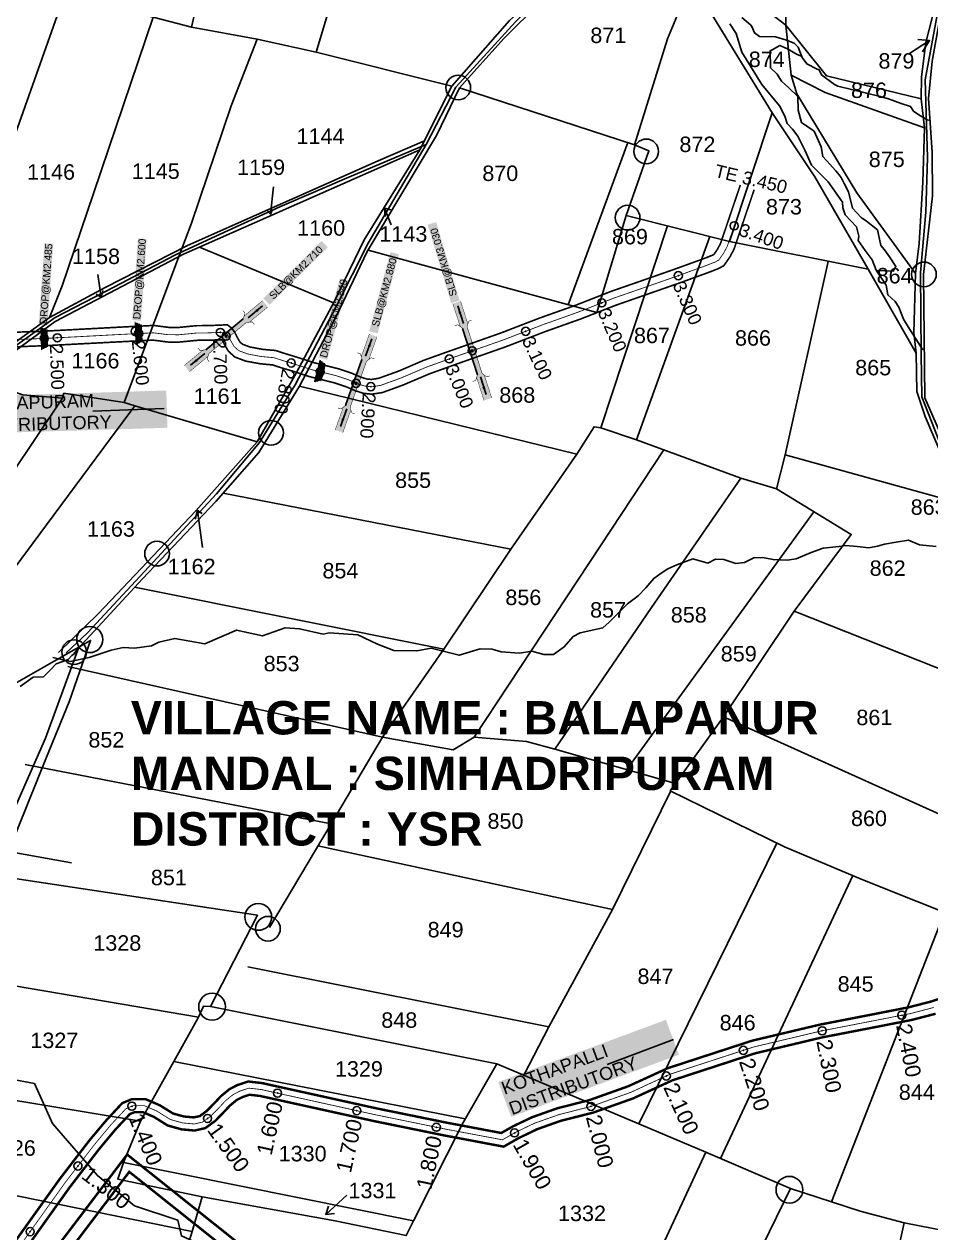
# Model space of a CAD drawing. Header units: inches. Extents: x 194782 to 246112, y 1600383 to 1614216.
# Drawn here: x 196787 to 197904, y 1606781 to 1608269 of the extents above; entities that cross this region are included whole.
import ezdxf
from ezdxf.enums import TextEntityAlignment as Align

# ---------------------------------------------------------------- set-up
doc = ezdxf.new("R2010")
doc.units = ezdxf.units.IN
doc.header["$LTSCALE"] = 15
doc.header["$MEASUREMENT"] = 0
doc.header["$PDMODE"] = 32
doc.header["$PDSIZE"] = 10
doc.linetypes.add('ACAD_ISO02W100', pattern=[15, 12, -3])
doc.linetypes.add('HIDDEN2', pattern=[0.1875, 0.125, -0.0625])
for name, color, linetype in [('BOUNDRY STONES', 240, 'Continuous'), ('CANAL1', 7, 'Continuous'), ('CSMark', 72, 'Continuous'), ('PAPER SIZE', 5, 'Continuous'), ('PLOTS', 7, 'Continuous'), ('PLOTS NO', 7, 'Continuous'), ('ROADS', 1, 'Continuous'), ('STREAMS', 4, 'Continuous'), ('STRUCTURE', 5, 'Continuous'), ('TEXT', 1, 'Continuous'), ('text2', 7, 'Continuous')]:
    doc.layers.add(name, color=color, linetype=linetype)
doc.styles.get("Standard").update_dxf_attribs({"font": 'arial.ttf'})
doc.dimstyles.get("Standard").update_dxf_attribs({"dimtxt": 0.18, "dimasz": 0.18, "dimexe": 0.18, "dimexo": 0.0625, "dimgap": 0.09, "dimtad": 0, "dimtih": 1, "dimtoh": 1, "dimdec": 4, "dimzin": 0, "dimdsep": 46, "dimtxsty": 'Standard', "dimcen": 0.09, "dimadec": 0, "dimazin": 0, "dimtfac": 1, "dimtdec": 4, "dimtofl": 0, "dimtmove": 0, "dimatfit": 3, "dimfxl": 1, "dimtolj": 1, "dimtzin": 0, "dimarcsym": 0})

# ---------------------------------------------------------------- blocks, each defined once
blk = doc.blocks.new('DROP')
h = blk.add_hatch()
h.set_pattern_fill('ANSI31', color=1, scale=10, angle=45)
h.set_pattern_definition([(90, (-324.4107, -25.7687), (-1.25, 0), [])])
h.paths.add_polyline_path([(-9.9, -4.3), (-13.8, 4.1), (13.8, 4.1), (10.2, -4.3)])
at = {"layer": 'STRUCTURE', "color": 5, "const_width": 0.49}
blk.add_lwpolyline([(-9.9, -4.3), (-13.8, 4.1), (13.8, 4.1), (10.2, -4.3), (-9.9, -4.3)], dxfattribs=at)
at = {"layer": 'STRUCTURE', "color": 5}
blk.add_circle((0, 0), 1.33, dxfattribs=at)
blk = doc.blocks.new('SLB')
at = {"layer": 'STRUCTURE'}
h = blk.add_hatch(dxfattribs=at)
h.set_pattern_fill('DOTS', color=6, scale=20, angle=320.3722, style=0)
h.set_pattern_definition([(320.372247934, (-159.4327, -72.9564), (1.2786241598, 0.5641323054), [0, -1.25])])
h.paths.add_polyline_path([(769699.5, 1706871.1), (769699.5, 1706861.1), (769729.1, 1706861.1), (769732.1, 1706863.1), (769792.1, 1706863.1), (769795.1, 1706861.1), (769824.7, 1706861.1), (769824.7, 1706871.1), (769795.1, 1706871.1), (769792.1, 1706869.1), (769732.1, 1706869.1), (769729.1, 1706871.1)])
at = {"layer": 'STRUCTURE', "color": 6, "linetype": 'ACAD_ISO02W100', "ltscale": 0.5, "const_width": 0.5}
for points in [[(769699.5, 1706871.1), (769729.1, 1706871.1)], [(769795.1, 1706871.1), (769824.7, 1706871.1)], [(769699.5, 1706861.1), (769729.1, 1706861.1)], [(769795.1, 1706861.1), (769824.7, 1706861.1)]]:
    blk.add_lwpolyline(points, dxfattribs=at)
at = {"layer": 'STRUCTURE', "color": 6, "const_width": 0.628}
for points in [[(769726.1, 1706877.1), (769726.1, 1706873.1), (769732.1, 1706869.1), (769792.1, 1706869.1), (769798.1, 1706873.1), (769798.1, 1706877.1)], [(769726.1, 1706855.1), (769726.1, 1706859.1), (769732.1, 1706863.1), (769792.1, 1706863.1), (769798.1, 1706859.1), (769798.1, 1706855.1)]]:
    blk.add_lwpolyline(points, dxfattribs=at)
at = {"layer": 'STRUCTURE', "color": 6}
blk.add_lwpolyline([(769732.1, 1706863.1), (769792.1, 1706863.1)], dxfattribs=at)
blk.add_lwpolyline([(769732.1, 1706863.1), (769792.1, 1706863.1)], dxfattribs=at)
at = {"layer": 'STRUCTURE', "color": 0}
blk.add_circle((769762.1, 1706866.1), 1.24, dxfattribs=at)
for points in [[(769703.8, 1706866), (769726.7, 1706866)], [(769818.6, 1706865.8), (769795.7, 1706865.8)]]:
    blk.add_leader(points, dimstyle='Standard', override={"dimasz": 10, "dimgap": 0.09, "dimtad": 0}, dxfattribs=at)

msp = doc.modelspace()

# ---------------------------------------------------------------- linework, layer by layer
at = {"color": 5, "const_width": 3, "elevation": 240.9}
msp.add_lwpolyline([(196914.2, 1606877.7), (197448.5, 1606452), (196998.1, 1605886.3), (196476.6, 1606301.5), (196914.2, 1606877.7)], dxfattribs=at)
msp.add_lwpolyline([(196916.8, 1606856.4), (197427.5, 1606449.6), (196995.7, 1605907.4), (196497.4, 1606304.1)], close=True, dxfattribs=at)
at = {"layer": 'BOUNDRY STONES', "color": 1}
msp.add_lwpolyline([(196768, 1607250.6), (196845.7, 1607236.7)], dxfattribs=at)
for centre, radius in [((197321.8, 1608191), 15.2), ((197553.2, 1608112.4), 15.2), ((197530.3, 1608030.9), 15.2), ((197895.1, 1607961), 15.2), ((197091.3, 1607766.1), 15.2), ((196951, 1607617.4), 15.2), ((196868.2, 1607511.6), 16.1), ((196848.9, 1607496.1), 15.2), ((197075.6, 1607170.2), 16.5), ((197087.5, 1607155.6), 15.2), ((197018.8, 1607059.7), 16.5), ((197729.5, 1606834.3), 16.5)]:
    msp.add_circle(centre, radius, dxfattribs=at)
at = {"layer": 'CANAL1', "color": 200}
for points, const_width in [([(196742.8, 1607870.6), (196813.7, 1607873.3), (196925.2, 1607879.1), (196928.7, 1607879.3), (196946.2, 1607880.1), (196964.2, 1607877.8), (196978, 1607877.7), (197000.5, 1607879.9), (197013.2, 1607880), (197030.1, 1607880.6), (197031, 1607880.7), (197031.5, 1607879.9), (197032.7, 1607877.2), (197038.7, 1607866.6), (197046.8, 1607859.3), (197060.5, 1607854.2), (197078.3, 1607851), (197093.2, 1607849.6), (197102.7, 1607846.5), (197113.6, 1607843.2), (197118.5, 1607841.8), (197138.5, 1607835.2), (197169.4, 1607827.5), (197183.8, 1607822.7), (197195.2, 1607817.8), (197205.4, 1607814.6), (197215.3, 1607813.6), (197228.5, 1607815.6), (197254.8, 1607825.2), (197285.7, 1607838.4), (197313.8, 1607848.5), (197320.4, 1607850.9), (197379.9, 1607871.8), (197428.8, 1607890.6), (197472.9, 1607906.3), (197516.4, 1607923.3), (197550.3, 1607935.1), (197593.8, 1607950.3), (197630.9, 1607963.8), (197642.2, 1607968.2), (197648.7, 1607971.8), (197652.3, 1607976.8), (197656.4, 1607982.8), (197661.3, 1607992.1), (197671.9, 1608023.5), (197686.1, 1608065.3)], 2), ([(196743.4, 1607888.6), (196812.9, 1607891.2), (196924.3, 1607897.1), (196927.8, 1607897.2), (196946.9, 1607898.2), (196965.4, 1607895.8), (196977.2, 1607895.7), (196999.6, 1607897.9), (197012.8, 1607898), (197029.2, 1607898.6), (197037.5, 1607899.1), (197043.4, 1607894.4), (197047.3, 1607888.7), (197048.8, 1607885.3), (197052.9, 1607878), (197056.3, 1607875), (197065.3, 1607871.7), (197080.7, 1607868.8), (197096.8, 1607867.4), (197108.1, 1607863.7), (197118.7, 1607860.5), (197123.9, 1607858.9), (197143.5, 1607852.6), (197174.5, 1607844.8), (197190.2, 1607839.6), (197201.5, 1607834.7), (197209, 1607832.3), (197214.8, 1607831.7), (197224, 1607833.2), (197248.2, 1607841.9), (197279.1, 1607855.2), (197307.8, 1607865.5), (197314.4, 1607867.8), (197373.7, 1607888.7), (197422.5, 1607907.5), (197466.5, 1607923.1), (197510.1, 1607940.2), (197544.4, 1607952.1), (197587.8, 1607967.3), (197624.5, 1607980.6), (197634.6, 1607984.6), (197636.5, 1607985.6), (197637.6, 1607987.2), (197641, 1607992.1), (197644.7, 1607999.2), (197654.9, 1608029.2), (197669.1, 1608071.1)], 2), ([(196715.6, 1606685.8), (196830.9, 1606847.2), (196867.5, 1606894.8), (196887.7, 1606918.9), (196908.2, 1606941), (196919.9, 1606945.8), (196936.7, 1606945.9), (196954.4, 1606938.3), (196970.7, 1606928.2), (196984, 1606924.5), (196996.2, 1606923.4), (197003.6, 1606925), (197011.8, 1606931), (197021.4, 1606940.7), (197029.7, 1606949.6), (197040.1, 1606958.1), (197049.8, 1606963.2), (197063.3, 1606967.6), (197080.4, 1606965.6), (197221.2, 1606934.5), (197307.1, 1606917), (197374.8, 1606904.2), (197388.6, 1606912.1), (197412.9, 1606923.7), (197443.7, 1606934.6), (197483, 1606944.6), (197531, 1606961.7), (197579.8, 1606984), (197683.5, 1607017.8), (197766.6, 1607037.5), (197834.5, 1607050.7), (197876.7, 1607059), (197904.9, 1607066.3), (197923.2, 1607072.6)], 3), ([(196728.4, 1606676.2), (196843.7, 1606837.7), (196880, 1606884.8), (196899.7, 1606908.4), (196917.5, 1606927.5), (196923.1, 1606929.8), (196933.4, 1606929.9), (196947, 1606924.1), (196964.2, 1606913.4), (196981.1, 1606908.7), (196997.3, 1606907.2), (197010.3, 1606910.2), (197022.3, 1606918.8), (197033, 1606929.7), (197040.7, 1606937.9), (197048.9, 1606944.7), (197056.1, 1606948.4), (197064.9, 1606951.3), (197077.8, 1606949.8), (197217.9, 1606918.9), (197304.1, 1606901.3), (197377.7, 1606887.4), (197396.1, 1606897.9), (197419, 1606908.9), (197448.3, 1606919.3), (197487.7, 1606929.2), (197537.1, 1606946.8), (197585.6, 1606969.1), (197687.8, 1607002.4), (197769.9, 1607021.9), (197837.6, 1607035), (197880.3, 1607043.4), (197909.5, 1607051)], 3)]:
    msp.add_lwpolyline(points, dxfattribs=dict(at, const_width=const_width))
at = {"layer": 'CANAL1', "color": 1, "linetype": 'HIDDEN2', "ltscale": 4, "const_width": 1}
for points in [[(196743.1, 1607879.6), (196813.3, 1607882.2), (196924.8, 1607888.1), (196928.3, 1607888.3), (196946.6, 1607889.1), (196964.8, 1607886.8), (196977.6, 1607886.7), (197000.1, 1607888.9), (197013, 1607889), (197029.6, 1607889.6), (197034.6, 1607889.9), (197036.7, 1607888.2), (197039.4, 1607884.3), (197040.7, 1607881.3), (197045.8, 1607872.3), (197051.5, 1607867.2), (197062.9, 1607863), (197079.5, 1607859.9), (197095, 1607858.5), (197105.4, 1607855.1), (197116.2, 1607851.9), (197121.2, 1607850.3), (197141, 1607843.9), (197171.9, 1607836.2), (197187, 1607831.2), (197198.3, 1607826.2), (197207.2, 1607823.5), (197215, 1607822.7), (197226.2, 1607824.4), (197251.5, 1607833.6), (197282.4, 1607846.8), (197310.8, 1607857), (197317.4, 1607859.4), (197376.8, 1607880.2), (197425.7, 1607899), (197469.7, 1607914.7), (197513.2, 1607931.8), (197547.3, 1607943.6), (197590.8, 1607958.8), (197627.7, 1607972.2), (197638.4, 1607976.4), (197642.6, 1607978.7), (197644.9, 1607982), (197648.7, 1607987.5), (197653, 1607995.6), (197663.4, 1608026.4), (197677.6, 1608068.2)], [(196722, 1606681), (196837.3, 1606842.4), (196873.8, 1606889.8), (196893.7, 1606913.7), (196912.8, 1606934.2), (196921.5, 1606937.8), (196935, 1606937.9), (196950.7, 1606931.2), (196967.4, 1606920.8), (196982.5, 1606916.6), (196996.8, 1606915.3), (197006.9, 1606917.6), (197017.1, 1606924.9), (197027.2, 1606935.2), (197035.2, 1606943.8), (197044.5, 1606951.4), (197052.9, 1606955.8), (197064.1, 1606959.4), (197079.1, 1606957.7), (197219.5, 1606926.7), (197305.6, 1606909.1), (197376.2, 1606895.8), (197392.3, 1606905), (197415.9, 1606916.3), (197446, 1606926.9), (197485.4, 1606936.9), (197534.1, 1606954.2), (197582.7, 1606976.6), (197685.6, 1607010.1), (197768.3, 1607029.7), (197836, 1607042.9), (197878.5, 1607051.2), (197907.2, 1607058.7)]]:
    msp.add_lwpolyline(points, dxfattribs=at)
at = {"layer": 'PLOTS'}
for points in [[(196963.5, 1608620.8), (197058.1, 1608545.7), (196993.3, 1608265.5), (196834.5, 1608307.2)], [(197639.6, 1608546.3), (197619.4, 1608484.4), (197571.7, 1608414.2), (197537, 1608387.5), (197498.2, 1608370), (197423.2, 1608296), (197377.9, 1608251.3), (197323.4, 1608190.8), (197295, 1608132.2), (197209.8, 1607989.3), (197171.7, 1607909.3), (197126.2, 1607823.3), (197076.3, 1607741.9), (197023.5, 1607681.7), (196932.9, 1607586.5), (196848.5, 1607494.9)], [(197147, 1608234.6), (197209.7, 1608443.9), (197142, 1608490.3), (197058.1, 1608545.7)], [(197728.2, 1608503.1), (197725.1, 1608267.7), (197731.5, 1608206.1), (197773.5, 1608185.1), (197895.7, 1608141.6)], [(196829.7, 1607495.6), (196878.8, 1607543.8), (196998.8, 1607670.2), (197074.1, 1607755), (197122.1, 1607839.4), (197169.9, 1607929.1), (197205.8, 1608003.6), (197274.7, 1608114.5), (197314.1, 1608192.6), (197384.9, 1608273.4), (197418.7, 1608304.5), (197492.1, 1608379.1), (197544.2, 1608413.5), (197569.3, 1608434.8)], [(197571.7, 1608414.2), (197647.8, 1608327.3), (197725.1, 1608267.7), (197775.1, 1608205.5), (197891.7, 1608177.2)], [(197885.4, 1607864.1), (197826.3, 1607967.3), (197760.9, 1608081.3), (197708.3, 1608160), (197628.2, 1608290.2), (197605.9, 1608315.2), (197567, 1608364.7), (197537, 1608387.5)], [(197323.4, 1608190.8), (197538.6, 1608120.6), (197579.4, 1608250.8), (197605.9, 1608315.2)], [(196837.4, 1608306.4), (196667, 1607826.4), (196588.3, 1607831.7), (196627.5, 1607970.8)], [(197909.7, 1608294.5), (197897.3, 1608246.6), (197892, 1608204.1), (197891.7, 1608177.2), (197895.7, 1608141.6), (197893.6, 1608074.7), (197889.3, 1607998.9), (197884.7, 1607962.1), (197882.7, 1607889.1), (197885.4, 1607864.1), (197886.2, 1607816.9), (197896.5, 1607786), (197919.2, 1607733.3), (197931.7, 1607674.7), (197943.9, 1607593.1), (197960.5, 1607495.2), (197974.4, 1607451.8), (197993.8, 1607333.8), (198002.9, 1607246.3), (198024.1, 1607126.9), (198042.5, 1607023.3), (198048.6, 1606943.5), (198055.6, 1606845.9), (198056.9, 1606796.1)], [(197917.1, 1608289.7), (197905.1, 1608223.6), (197900.9, 1608177.5), (197905.4, 1608111.3), (197905.6, 1608057.9), (197894.5, 1607960.7), (197896.4, 1607809), (197928.7, 1607734.7), (197953.3, 1607610), (197977.8, 1607503.3), (197983.4, 1607490.7), (197990.8, 1607442.1), (198012.4, 1607309.8), (198016.8, 1607274.5), (198031.7, 1607132.4), (198048.5, 1607025.9), (198061.5, 1606954.9), (198064, 1606869.3), (198066.8, 1606807.4), (198066.8, 1606799.9)], [(196946.4, 1608277.8), (196872.8, 1608060.8), (196834.2, 1607947), (196818.8, 1607907.8)], [(196993.3, 1608265.5), (197074.3, 1608250.4), (197147, 1608234.6), (197314.1, 1608192.6)], [(196910.5, 1607803.5), (196977.9, 1607983.1), (196993.3, 1608024.2), (197042.3, 1608168.6), (197074.3, 1608250.4)], [(197731.5, 1608206.1), (197738.6, 1608183.4), (197812.6, 1608061.3), (197884.7, 1607962.1)], [(197708.3, 1608160), (197655.6, 1608001.5)], [(196667, 1607826.4), (196725.5, 1607820), (196760.7, 1607866.2), (196818.8, 1607907.8), (196887.1, 1607945), (196988.3, 1607996.7), (197116.8, 1608053.6), (197223.2, 1608100.8), (197280.2, 1608125.5)], [(197457.2, 1607923.7), (197530.6, 1608123.2)], [(197538.6, 1608120.6), (197556.5, 1608113.3), (197528.5, 1608033.7), (197655.6, 1608001.5), (197826.3, 1607967.3)], [(197274.7, 1608114.5), (197084.9, 1608030.8), (196983.4, 1607986), (196825.4, 1607902.9), (196763.8, 1607857.4), (196740.6, 1607827.6), (196725.4, 1607814.9), (196644.2, 1607762.7), (196555.2, 1607692.9), (196474.1, 1607616.8), (196416.5, 1607557.2), (196345.1, 1607475.6), (196349.2, 1607462), (196391.4, 1607443)], [(197210.7, 1607990.8), (197492.4, 1607914.1), (197528.5, 1608033.7)], [(197579.3, 1608020.8), (197497.3, 1607772.1), (197541.4, 1607757.6), (197669.7, 1607710.1), (197713.4, 1607696.9)], [(197541.4, 1607757.6), (197631.6, 1608007.6)], [(197003.2, 1607994.7), (197168.4, 1607926.2)], [(197777.2, 1607977.1), (197724.4, 1607738.9), (197930.2, 1607681.9)], [(196524.5, 1607453.5), (196623.2, 1607620.4), (196710.6, 1607768.3), (196740.6, 1607827.6), (196785.7, 1607812.8), (196834.4, 1607808.6), (196738.5, 1607665.9), (196589.3, 1607435.9)], [(197126.2, 1607823.3), (197467.7, 1607739.9), (197489.1, 1607773.5), (197497.3, 1607772.1)], [(196704.5, 1607504.1), (196806.9, 1607641.9), (196893.8, 1607758.9), (196923.8, 1607799.2), (196910.5, 1607803.5), (196836.3, 1607814.7), (196834.4, 1607808.6)], [(196923.8, 1607799.2), (197074.1, 1607755)], [(197341.5, 1607391.4), (197483.5, 1607606.5), (197575, 1607745.1)], [(197467.7, 1607739.9), (197386.6, 1607622.9), (197032.5, 1607691.9)], [(197724.4, 1607738.9), (197713.4, 1607696.9), (197805.6, 1607640.9), (197735.5, 1607546.7), (197974.4, 1607451.8)], [(197669.7, 1607710.1), (197559.6, 1607551.2), (197440.8, 1607376.6)], [(197529.3, 1607351.5), (197759.5, 1607668.9)], [(197386.6, 1607622.9), (197303.9, 1607499.6), (196923.3, 1607576.1)], [(197735.5, 1607546.7), (197648.2, 1607416.5), (198001.8, 1607257.3)], [(196764.2, 1607450.7), (196801.3, 1607471.8), (196824.3, 1607485), (196869.2, 1607510.6), (196842.7, 1607434.8), (196814.8, 1607366.9), (196768, 1607250.6)], [(196560.6, 1607159.3), (196670.7, 1607130), (196728.8, 1607200.7), (196770.7, 1607292.1), (196813.8, 1607390), (196854.8, 1607502.3)], [(197303.9, 1607499.6), (197228.5, 1607391.6), (196841.3, 1607478.4)], [(197648.2, 1607416.5), (197582.8, 1607325.5), (197723.4, 1607256.3), (197817.9, 1607216.7), (198022.7, 1607134.8)], [(197228.5, 1607391.6), (197165.3, 1607284.9), (196788.6, 1607357.8)], [(197228.5, 1607391.6), (197315.6, 1607375.7), (197341.5, 1607391.4), (197405.7, 1607386), (197440.8, 1607376.6), (197589.2, 1607334.5)], [(197511.7, 1607179.5), (197583.4, 1607325.2)], [(197165.3, 1607284.9), (197089.4, 1607157)], [(197433.2, 1607034.9), (197511.7, 1607179.5), (197149, 1607257.5)], [(197714.1, 1607260.9), (197544.1, 1606915.6)], [(196732.1, 1607224), (197074.8, 1607172.3), (197017, 1607059.9), (197369.3, 1606989.3), (197626.5, 1606880.8), (197730.8, 1606836), (197816.6, 1606807.8), (197870.8, 1606793.5), (198015.5, 1606765.3), (198020.4, 1606796.4), (198096.8, 1606795.7), (198107.8, 1606845.5), (198356, 1606824.9), (198713.3, 1606797.5), (198722.2, 1606696.5), (198740.3, 1606633.3), (198805.6, 1606543.4), (198865.2, 1606472.6), (198907.7, 1606329.3), (199143.8, 1606289.3), (199220.6, 1606276.3), (199217.6, 1606258.4), (199614.6, 1606162.2)], [(197644.8, 1606872.9), (197807.7, 1607221)], [(197920.3, 1607175.7), (197781.4, 1606819.4)], [(197062.7, 1607108.6), (197433.2, 1607034.9), (197402.5, 1606975.3)], [(196659.5, 1607105.2), (197002.2, 1607046.7), (197008.3, 1607060.4), (197017, 1607059.9)], [(197002.2, 1607046.7), (196971.7, 1606992.2), (196930.7, 1606918.6), (196578.2, 1606977.2)], [(196930.7, 1606918.6), (196909.7, 1606867.8), (197266.9, 1606796.2), (197327.3, 1606916.3), (197369.3, 1606989.3)], [(197330.4, 1606921.6), (196971.7, 1606992.2)], [(197006.4, 1606825.5), (196994.4, 1606782.9), (196636.7, 1606855.6), (196522.3, 1606878.9)], [(197266.9, 1606796.2), (197257.7, 1606777.9), (197170.2, 1606796.2), (197006.4, 1606825.5), (196902.7, 1606847.5), (196909.7, 1606867.8)], [(197254.3, 1606767.2), (197525.7, 1606663.1), (197626.5, 1606880.8)], [(197525.7, 1606663.1), (197635.2, 1606621.1), (197653.5, 1606677.8), (197730.8, 1606836)], [(196487, 1606803.1), (196963.2, 1606682.3), (196994.4, 1606782.9)], [(197635.2, 1606621.1), (197630.2, 1606600.4), (197814.5, 1606548.9), (197851.9, 1606708.1), (197870.8, 1606793.5)]]:
    msp.add_lwpolyline(points, dxfattribs=at)
at = {"layer": 'PLOTS NO'}
for points in [[(197902.1, 1608248.9), (197877.2, 1608232.9)], [(197887.5, 1608250.1), (197902.1, 1608248.9), (197893.4, 1608235)], [(197090.5, 1608035), (197094.3, 1608068.9)], [(197231.8, 1608032.4), (197231, 1608042.6), (197239, 1608040.5)], [(197231, 1608042.6), (197239.2, 1608022.2)], [(197086.8, 1608039.1), (197090.5, 1608035), (197093.2, 1608040.9)], [(196882.1, 1607932.8), (196878.1, 1607961)], [(196876, 1607936.5), (196882.1, 1607932.8), (196884.1, 1607941.2)], [(196998, 1607659.7), (197001, 1607670.3), (197006.7, 1607666.8)], [(197001, 1607670.3), (197006.9, 1607624.7)], [(197158.7, 1606803.9), (197184.6, 1606827.8)], [(197162.1, 1606814), (197158.7, 1606803.9), (197169.6, 1606805)]]:
    msp.add_lwpolyline(points, dxfattribs=at)
at = {"layer": 'ROADS'}
for points in [[(196308.2, 1607433.3), (196344.6, 1607483.5), (196440.1, 1607588.6), (196531.5, 1607682.1), (196626.2, 1607756.4), (196728.1, 1607819.4), (196763.2, 1607863.2), (196825.4, 1607907.9), (196897.8, 1607945.3), (196973.9, 1607985.1), (197028.9, 1608010.4), (197102.3, 1608044.1), (197187.1, 1608080.6), (197282.4, 1608121), (197318.8, 1608191.6), (197392.2, 1608271.8), (197477, 1608356.8), (197510.4, 1608383.8), (197569.2, 1608423.8), (197613, 1608491.5), (197635.7, 1608557.4), (197645.2, 1608671.7), (197649.5, 1608723.8), (197667.5, 1608767.7)], [(197913.8, 1608293.8), (197896.6, 1608200.4), (197899.6, 1608105), (197897.4, 1608037.6), (197890.7, 1607963.4), (197891.5, 1607862.4), (197892.6, 1607810.2), (197923.7, 1607730.7), (197943.4, 1607635.2), (197964.6, 1607542.9), (197985.4, 1607434.8), (198002, 1607327.7), (198012.7, 1607225.1), (198027.8, 1607134.2), (198040.3, 1607054.3), (198054.9, 1606958.4), (198060.9, 1606824.6), (198060.5, 1606796.1)], [(197282.4, 1608121), (197210.9, 1607999.4), (197171.2, 1607920.9), (197121, 1607825.1), (197077.3, 1607754.1), (197024, 1607691), (196940.8, 1607601.1), (196865.5, 1607519.7), (196839.1, 1607495.3)]]:
    msp.add_lwpolyline(points, dxfattribs=at)
at = {"layer": 'ROADS', "color": 1}
msp.add_lwpolyline([(196643.8, 1607090.3), (196656.4, 1607050.9), (196662.4, 1607003.1), (196687.9, 1606986.4), (196769.4, 1606971), (196800, 1606965.2), (196822.4, 1606915.8), (196877.5, 1606851.8), (196923.3, 1606814.6), (196976.6, 1606796.8), (196981.1, 1606777.6), (197061.5, 1606740.8), (197168.3, 1606681.3), (197193.4, 1606670), (197233.4, 1606663.7), (197358.9, 1606618.6), (197396.7, 1606585), (197481.8, 1606507.5), (197577.3, 1606451.4), (197666.4, 1606421.6), (197762.2, 1606402.1), (197815, 1606391.4), (197849, 1606366.5), (197882.6, 1606343.8)], dxfattribs=at)
at = {"layer": 'STREAMS'}
for points in [[(197893.7, 1607868), (197875.8, 1607896.5), (197869.8, 1607906), (197864.4, 1607920.6), (197859.6, 1607927.7), (197850.6, 1607935.7), (197848.5, 1607947.7), (197836.1, 1607966.2), (197831.4, 1607979), (197822.7, 1607990.5), (197814.2, 1608002.8), (197815, 1608008.2), (197811.9, 1608019.7), (197798, 1608034.4), (197795.3, 1608043), (197795, 1608050), (197777.2, 1608075), (197756.8, 1608095.3), (197748.7, 1608113.1), (197739.9, 1608131.2), (197733.1, 1608139.7), (197726.6, 1608146.6), (197723.7, 1608155.6), (197717.3, 1608168.4), (197695.4, 1608194.6), (197671.1, 1608234.4), (197664.1, 1608257.4), (197656, 1608269.6)], [(197670.9, 1608277.4), (197681.7, 1608268.2), (197683.1, 1608266.2), (197686.7, 1608258.3), (197692.6, 1608253.8), (197712.2, 1608253.6), (197725.8, 1608249.5), (197735.4, 1608245.8), (197740.3, 1608240.8), (197745.2, 1608227.8), (197750.9, 1608220.1), (197763.6, 1608213.5), (197766.2, 1608212.7), (197769.2, 1608206.6), (197785.1, 1608194.7), (197789, 1608192.8), (197839.5, 1608180.4), (197851.3, 1608177.3), (197867.1, 1608171.3), (197878.7, 1608167.5), (197882.2, 1608162), (197888.9, 1608157.6), (197899, 1608151.4), (197902.7, 1608150.5)], [(197744.2, 1608229.6), (197739.2, 1608231.9), (197727, 1608238.8), (197717.7, 1608242.9), (197708.4, 1608237.5), (197705.6, 1608236.3), (197706.1, 1608215.1), (197714.3, 1608207.3), (197719.9, 1608198.8), (197728.2, 1608191), (197739.8, 1608179.8), (197740.1, 1608163.1), (197744.5, 1608147.9), (197760, 1608137.2), (197768.5, 1608118), (197770.6, 1608106), (197775.3, 1608101.4), (197786.5, 1608088.4), (197790.7, 1608083.4), (197793.1, 1608080.3), (197797, 1608073), (197802.4, 1608062.5), (197807.3, 1608042.4), (197817.7, 1608031.1), (197824.5, 1608026.6), (197837.9, 1608015.7), (197842, 1607996.6), (197846.5, 1607991.2), (197852.9, 1607982.8), (197860.6, 1607970.8), (197857.4, 1607965.2), (197836.9, 1607966)], [(197910.3, 1607626.3), (197889.6, 1607628.3), (197876.1, 1607634), (197860.8, 1607631.3), (197846.5, 1607629), (197838.1, 1607626.5), (197827.4, 1607624.6), (197813.1, 1607626.3), (197799, 1607627.4), (197790.7, 1607626.2), (197771, 1607624), (197756.1, 1607618.6), (197737.9, 1607611), (197726.9, 1607609.2), (197709.3, 1607610), (197696.4, 1607612.4), (197685.6, 1607612), (197674.2, 1607606.3), (197663.7, 1607605.2), (197648.7, 1607610), (197638.7, 1607610.7), (197629, 1607605.7), (197610.8, 1607610.8), (197591.1, 1607603.7), (197579.7, 1607598.6), (197571.5, 1607593.1), (197562.5, 1607586.8), (197552.6, 1607575.3), (197543.1, 1607565.4), (197530.2, 1607555.5), (197507.5, 1607532.9), (197500, 1607526.1), (197471.9, 1607520), (197463.3, 1607515.4), (197452.3, 1607502.8), (197439, 1607493.2), (197427.2, 1607493.2), (197412.5, 1607497.1), (197397.4, 1607494.9), (197374.8, 1607496.6), (197363.5, 1607499.6), (197348.6, 1607500), (197322.8, 1607492.3), (197288.6, 1607500.8), (197270.9, 1607497.5), (197242.5, 1607497.9), (197222.2, 1607505.7), (197198.1, 1607517.5), (197162.9, 1607519.8), (197155.7, 1607518.3), (197126.4, 1607524.8), (197108.6, 1607526.1), (197080.8, 1607516.3), (197048.9, 1607523.2), (197009.7, 1607506.3), (196972.7, 1607512.9), (196953.2, 1607508.3), (196944.2, 1607503.8), (196923.4, 1607501), (196909.1, 1607501.6), (196894.7, 1607498.7), (196867.4, 1607489.3), (196844.2, 1607484.4), (196822.9, 1607489.3)], [(196782.6, 1607453.9), (196798.5, 1607465.1), (196811.4, 1607465.8), (196819.5, 1607473.9), (196827, 1607481.5), (196833.9, 1607484.1), (196841.7, 1607487), (196846, 1607492.1), (196852.6, 1607496.4)]]:
    msp.add_lwpolyline(points, dxfattribs=at)
at = {"layer": 'text2', "color": 2, "linetype": 'Continuous'}
for p in [(197661.5, 1608020.8), (197592.7, 1607959.5), (197498.5, 1607926), (197029, 1607889.6), (197404.8, 1607891), (196828.2, 1607883), (197214.2, 1607822.8)]:
    msp.add_point(p, dxfattribs=at)
at = {"layer": 'text2', "color": 3}
for p in [(196924, 1607891, 37), (196812.1, 1607882.2), (196928.3, 1607888.3), (197036, 1607885, 35), (197339, 1607867, 30), (197116.2, 1607851.9), (197310.8, 1607857), (197151.8, 1607841.2), (197196, 1607827, 32), (197867.9, 1607049.2), (197769.8, 1607030), (197672.8, 1607005.9), (197577.9, 1606974.4), (197099.3, 1606953.3), (196920, 1606937.2), (197485.3, 1606936.9), (197013.2, 1606922.1), (197196.9, 1606931.7), (197294.8, 1606911.3), (197391.1, 1606904.3), (196853.6, 1606863.6), (196794.7, 1606782.8)]:
    msp.add_point(p, dxfattribs=at)

# ---------------------------------------------------------------- block references
at = {"layer": 'STRUCTURE', "color": 0}
for p, rotation in [((-297284.2, 3413867.6, 35), 219.5820642291594), ((-1663271.8, 1817754.5, 30), 287.8383290500577), ((-1152085.9, 2906042.6, 32), 250.3794248818135)]:
    msp.add_blockref('SLB', p, dxfattribs=dict(at, rotation=rotation))
at = {"layer": 'text2', "color": 2, "linetype": 'Continuous'}
for p, rotation in [((196812.1, 1607882.2), 91.42509827128121), ((196928.3, 1607888.3), 92.55455892183986), ((197151.8, 1607841.2), 75.5011609973312)]:
    msp.add_blockref('DROP', p, dxfattribs=dict(at, rotation=rotation))

# ---------------------------------------------------------------- texts
at = {"layer": 'CSMark', "color": 1}
for s, height, rotation, p in [('TE 3.450', 16, 346.6096, (197638.1, 1608089)), ('3.400', 16, 340.7142, (197668.6, 1608016.9)), ('3.300', 16, 293.7539, (197592.7, 1607951.4)), ('3.200', 16, 293.3811, (197500.4, 1607918.1)), ('2.600', 16, 275.8746, (196927.8, 1607880.2)), ('2.700', 16, 271.9545, (197027.9, 1607881.6)), ('3.100', 16, 295.3515, (197407, 1607883.2)), ('2.500', 16, 271.8583, (196827.1, 1607875)), ('3.000', 16, 292.3853, (197312.6, 1607849.1)), ('2.800', 16, 259.0755, (197113.3, 1607844.3)), ('2.900', 16, 266.4985, (197212.3, 1607814.9)), ('2.400', 19, 281.1028, (197870, 1607038.4)), ('2.300', 19, 281.0386, (197771.9, 1607019.2)), ('2.200', 19, 288.0303, (197676.2, 1606995.4)), ('2.100', 19, 294.6539, (197582.5, 1606964.4)), ('1.400', 19, 292.4794, (196924.2, 1606927.1)), ('1.500', 19, 305.789, (197019.6, 1606913.2)), ('2.000', 19, 284.2087, (197488, 1606926.2)), ('1.900', 19, 299.72, (197396.6, 1606894.7)), ('1.300', 19, 322.4144, (196862.4, 1606856.9))]:
    msp.add_text(s, height=height, rotation=rotation, dxfattribs=at).set_placement(p, align=Align.MIDDLE_LEFT)
for s, rotation, p in [('1.600', 77.528, (197096.9, 1606942.5)), ('1.700', 77.528, (197194.6, 1606920.9)), ('1.800', 78.4614, (197292.6, 1606900.5))]:
    msp.add_text(s, height=19, rotation=rotation, dxfattribs=at).set_placement(p, align=Align.MIDDLE_RIGHT)
at = {"layer": 'PLOTS NO'}
for s, p in [('871', (197484.4, 1608245.8)), ('874', (197679.5, 1608216.3)), ('879', (197839.1, 1608214.3)), ('876', (197805.3, 1608178.2)), ('1144', (197122.7, 1608121.7)), ('872', (197594.1, 1608111.6)), ('1159', (197049.6, 1608083.4)), ('875', (197827.2, 1608093.2)), ('1146', (196791, 1608077.6)), ('1145', (196919.9, 1608078.6)), ('870', (197351.4, 1608076)), ('873', (197700.6, 1608034.8)), ('1160', (197123.5, 1608008.7)), ('1143', (197224.7, 1608001.3)), ('869', (197511, 1607998)), ('1158', (196846.4, 1607973.8)), ('864', (197836.9, 1607949.9)), ('867', (197538.1, 1607876.4)), ('866', (197662.5, 1607873.3)), ('1166', (196845.7, 1607845.3)), ('865', (197810.5, 1607836.8)), ('1161', (196996, 1607801.7)), ('868', (197372.3, 1607803.1)), ('855', (197244.1, 1607698.2)), ('863', (197878.8, 1607665.1)), ('1163', (196864.7, 1607638.2)), ('1162', (196964, 1607592)), ('854', (197154.6, 1607586.9)), ('862', (197828.3, 1607590)), ('856', (197379.8, 1607554)), ('857', (197484.1, 1607538.6)), ('858', (197583.5, 1607532.5)), ('859', (197645, 1607484.6)), ('853', (197082.2, 1607472.5)), ('861', (197811.9, 1607406.2)), ('852', (196866.5, 1607378.7)), ('860', (197805.3, 1607282)), ('850', (197357.8, 1607278.7)), ('851', (196943.4, 1607209.2)), ('849', (197284.1, 1607145)), ('1328', (196872.5, 1607128.6)), ('847', (197542.5, 1607087.6)), ('845', (197788.9, 1607078.2)), ('848', (197227, 1607033.7)), ('846', (197643.6, 1607030.5)), ('1327', (196795, 1607008.7)), ('1329', (197170, 1606973.6)), ('844', (197864.2, 1606945)), ('1326', (196742.7, 1606876.2)), ('1330', (197100.7, 1606869.3)), ('1331', (197186.7, 1606823.9)), ('1332', (197444.6, 1606795.8))]:
    msp.add_text(s, height=19, dxfattribs=at).set_placement(p)
at = {"layer": 'STRUCTURE', "color": 5, "attachment_point": 1, "bg_fill": 1, "box_fill_scale": 1.1, "bg_fill_color": 7, "bg_fill_true_color": 16777215, "bg_fill_transparency": 0}
for s, insert, char_height, width, rotation in [('\\pi6.65687;SLB@KM3.030', (197313.7, 1607926.8), 9, 98.998, 106.6359), ('\\pi0.52999;DROP@KM2.485', (196806.3, 1607899.6), 9, 98.998, 85.9974), ('\\pi0.57911;DROP@KM2.600', (196921.4, 1607905.6), 9, 98.998, 85.9974), ('\\pi6.65687;SLB@KM2.710', (197083.2, 1607931.3), 9, 98.998, 44.6583), ('\\pi6.65687;SLB@KM2.880', (197213.3, 1607891.8), 9, 98.998, 75.0158), ('\\pi0.57911;DROP@KM2.840', (197151.1, 1607859.4), 9, 98.998, 75.0158), ('{\\C1;RAMAPURAM DISTRIBUTORY}', (196727.9, 1607809.4), 16, 233.066, 1.7377), ('{\\C1;KOTHAPALLI\\PDISTRIBUTORY}', (197373.1, 1606966.1), 16, 216.984, 20.3238)]:
    msp.add_mtext(s, dxfattribs=dict(at, insert=insert, char_height=char_height, width=width, rotation=rotation))
at = {"layer": 'TEXT', "insert": (196918.7, 1607435.8), "char_height": 41.015, "width": 1072.762, "attachment_point": 1}
msp.add_mtext('{\\fArial|b1|i0|c0|p34;\\C1;VILLAGE NAME :\\C5; BALAPANUR\\C0;\\P\\C1;MANDAL : \\C5;SIMHADRIPURAM\\P\\C1;DISTRICT : \\C5;YSR}', dxfattribs=at)

# ---------------------------------------------------------------- leaders
at = {"layer": 'PAPER SIZE', "color": 1}
for points in [[(196959.6, 1607795.9), (196872, 1607792.8)], [(197587, 1607019.3), (197505, 1606988.5)]]:
    msp.add_leader(points, dimstyle='Standard', override={"dimasz": 40, "dimgap": 0.09, "dimtad": 0, "dimtfill": 2, "dimtfillclr": 5}, dxfattribs=at)

doc.saveas('drawing.dxf')
